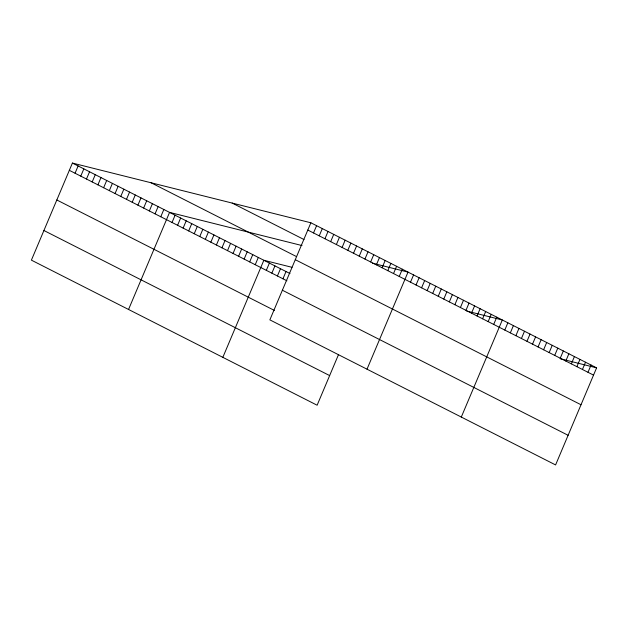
<?xml version="1.0" encoding="UTF-8"?>
<svg xmlns="http://www.w3.org/2000/svg" width="628" height="628" viewBox="0 0 628 628"><rect width="100%" height="100%" fill="white"/><g stroke="black" fill="none" stroke-linecap="round" stroke-linejoin="round"><path stroke-width="0.94" d="M310.876 222.783L269.859 319.864L555.592 464.932L596.6 367.851L310.876 222.783L72.408 163.068L31.4 260.149L317.124 405.217L338.374 354.922M75.054 173.234L78.123 165.965M80.769 176.13L83.838 168.869M86.483 179.035L89.553 171.774M92.198 181.939L95.268 174.67M97.913 184.836L100.982 177.575M103.628 187.741L106.697 180.472M109.343 190.637L112.412 183.376M115.057 193.542L118.127 186.281M120.772 196.446L123.842 189.177M126.487 199.343L129.556 192.082M132.202 202.247L135.271 194.978M137.917 205.144L140.986 197.883M143.631 208.049L146.701 200.787M149.346 210.953L152.416 203.684M155.061 213.85L158.13 206.588M160.776 216.754L163.845 209.485M128.544 309.478L169.56 212.39L302.021 245.556M172.033 222.469L175.102 215.208M177.583 225.287L180.652 218.026M183.125 228.105L186.194 220.836M188.675 230.916L191.744 223.654M194.225 233.734L197.286 226.472M199.767 236.552L202.836 229.283M205.317 239.37L208.386 232.101M210.859 242.18L213.928 234.919M216.409 244.999L219.478 237.737M221.951 247.817L225.02 240.548M227.501 250.635L230.57 243.366M233.043 253.445L236.112 246.184M238.593 256.263L241.662 249.002M244.143 259.081L247.204 251.812M249.685 261.892L252.754 254.63M255.235 264.71L258.304 257.449M222.838 357.348L263.846 260.267L292.012 267.316M266.327 270.346L269.396 263.077M271.869 273.156L274.938 265.895M277.419 275.975L280.488 268.713M282.961 278.793L286.03 271.524M313.521 232.949L316.591 225.68M319.236 235.845L322.305 228.584M324.951 238.75L328.02 231.481M330.666 241.647L333.735 234.385M336.38 244.551L339.45 237.29M342.095 247.456L345.157 240.186M347.81 250.352L350.871 243.091M353.517 253.257L356.586 245.988M359.232 256.153L362.301 248.892M364.947 259.058L368.016 251.797M370.661 261.962L373.731 254.693M376.376 264.859L379.445 257.598M382.091 267.764L385.16 260.494M387.806 270.66L390.875 263.399M393.521 273.565L396.59 266.303M399.235 276.469L402.305 269.2M367.011 369.186L408.019 272.105L372.404 263.187M410.5 282.184L413.569 274.923M416.042 285.002L419.111 277.733M421.592 287.812L424.661 280.551M427.134 290.631L430.204 283.369M432.684 293.449L435.754 286.18M438.234 296.267L441.296 288.998M443.776 299.077L446.846 291.816M449.326 301.895L452.395 294.634M454.868 304.713L457.938 297.444M460.418 307.532L463.488 300.262M465.96 310.342L469.03 303.081M471.51 313.16L474.58 305.899M477.052 315.978L480.122 308.709M482.602 318.796L485.672 311.527M488.152 321.607L491.214 314.345M493.694 324.425L496.764 317.164M461.297 417.063L502.314 319.974L466.69 311.056M504.786 330.053L507.856 322.792M510.336 332.871L513.406 325.61M515.878 335.69L518.948 328.42M521.428 338.508L524.498 331.239M526.971 341.318L530.04 334.057M532.52 344.136L535.59 336.875M538.07 346.954L541.132 339.685M543.613 349.772L546.682 342.503M549.162 352.583L552.232 345.322M554.705 355.401L557.774 348.14M560.255 358.219L563.324 350.95M565.797 361.037L568.866 353.768M571.347 363.848L574.416 356.586M576.889 366.666L579.958 359.404M582.439 369.484L585.508 362.215M587.989 372.294L591.05 365.033M560.152 358.721L596.6 367.851M307.806 230.044L593.531 375.112M232.179 203.072L304.023 239.551M151.105 182.772L296.581 256.632M295.286 259.686L581.01 404.754M72.408 163.068L289.995 273.541M69.339 170.329L286.925 280.802M282.38 290.222L568.112 435.29M56.818 199.971L274.405 310.444M43.921 230.507L329.645 375.583"/></g></svg>
